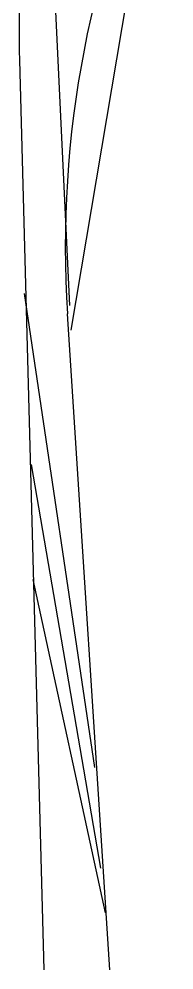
# Model space of a CAD drawing. Extents: x 305.84 to 312.06, y 69 to 76.57.
# Drawn here: x 308.984 to 309.396, y 69.004 to 71.538 of the extents above; entities that cross this region are included whole.
import ezdxf

# ---------------------------------------------------------------- set-up
doc = ezdxf.new("R2010")
doc.units = 0
doc.header["$MEASUREMENT"] = 0
doc.layers.add('01', color=1, linetype='CONTINUOUS')

msp = doc.modelspace()

# ---------------------------------------------------------------- linework, layer by layer
at = {"layer": '01'}
for p, q in [((309.1222, 70.7093), (309.3962, 72.3336)), ((309.0497, 72.207), (309.1177, 70.7746)), ((308.9848, 71.4288), (309.0497, 69.0043)), ((309.1855, 69.5436), (308.9982, 70.8069)), ((309.2253, 69.0043), (309.1126, 70.7525)), ((309.2019, 69.2752), (309.017, 70.3512)), ((309.2136, 69.1562), (309.0216, 70.0449))]:
    msp.add_line(p, q, dxfattribs=at)
for centre, start, end in [((311.8834, 70.9312), 154.547, 183.6902), ((311.7603, 71.5032), 173.4603, 181.5354)]:
    msp.add_arc(centre, 2.7765, start, end, dxfattribs=at)

doc.saveas('drawing.dxf')
